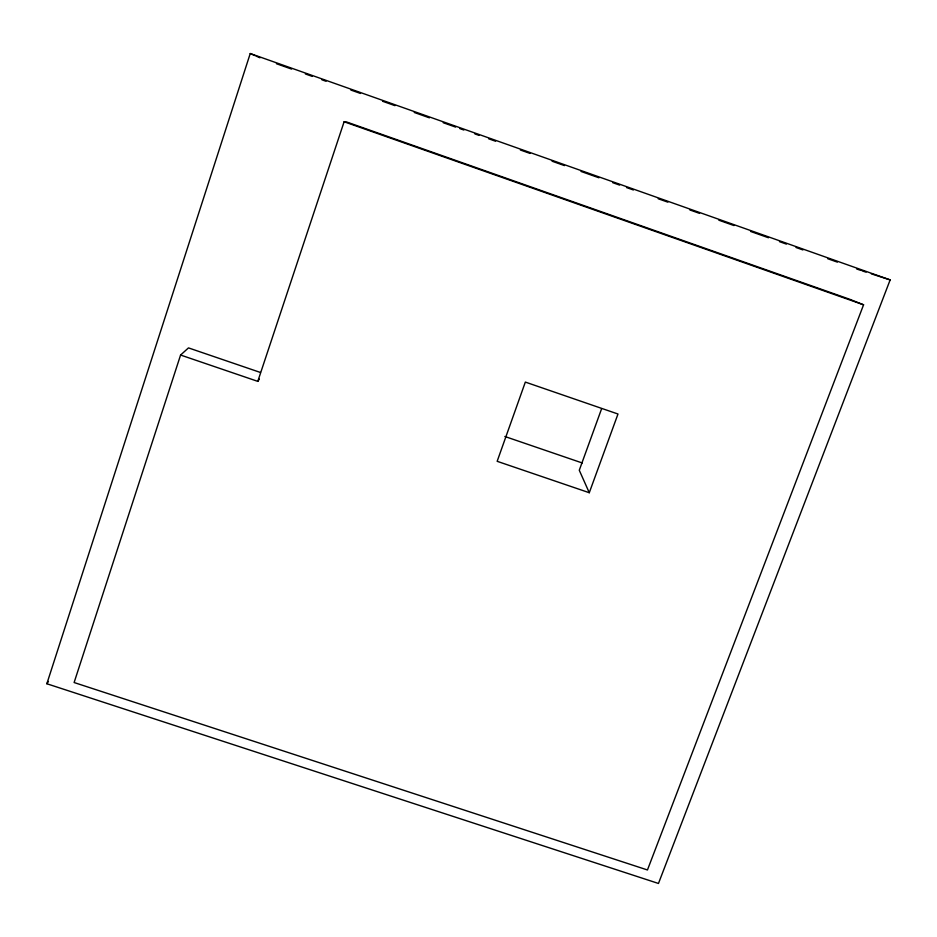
<?xml version="1.0" encoding="UTF-8"?>
<svg xmlns="http://www.w3.org/2000/svg" width="937" height="937" viewBox="0 0 937 937"><rect width="100%" height="100%" fill="white"/><g stroke="black" fill="none" stroke-linecap="round" stroke-linejoin="round"><path stroke-width="1.41" d="M46.85 683.752L250.238 53.538L890.15 279.905L658.465 883.462L46.85 683.752L48.443 681.445M180.583 355.041L74.117 682.534L647.455 869.969L863.574 304.806L849.718 299.278L346.854 122.068L344.113 121.763L257.792 381.371L180.583 355.041L188.489 347.896L260.439 372.469M601.648 408.637L579.277 470.257L589.279 492.721L497.16 461.309L525.341 382.085L617.987 414.013L589.279 492.721M257.792 381.371L259.338 379.098M862.181 270.898L866.104 272.163M871.34 273.85L890.15 279.905M504.832 436.478L582.252 462.972M344.113 121.763L863.574 304.806M276.438 63.716L291.594 69.08M305.38 73.953L312.267 76.389M321.918 79.809L326.053 81.273M350.86 90.046L360.511 93.454M382.565 101.255L394.969 105.647M414.259 112.463L429.415 117.828M443.201 122.7L455.605 127.092M459.739 128.556L463.874 130.02M474.895 133.921L479.03 135.373M488.681 138.793L495.568 141.229M520.386 150.002L530.026 153.41M552.08 161.211L564.484 165.603M581.022 171.448L598.942 177.784M612.716 182.668L619.615 185.104M626.502 187.541L633.389 189.977M658.196 198.749L667.847 202.158M689.901 209.958L699.552 213.378M718.843 220.195L733.999 225.559M750.537 231.416L768.457 237.752M779.479 241.652L786.377 244.088M796.017 247.497L802.915 249.933M827.722 258.717L837.373 262.126M856.664 268.954L860.798 270.406M250.238 53.538L254.934 55.588M256.117 56.103L259.982 57.789"/></g></svg>
